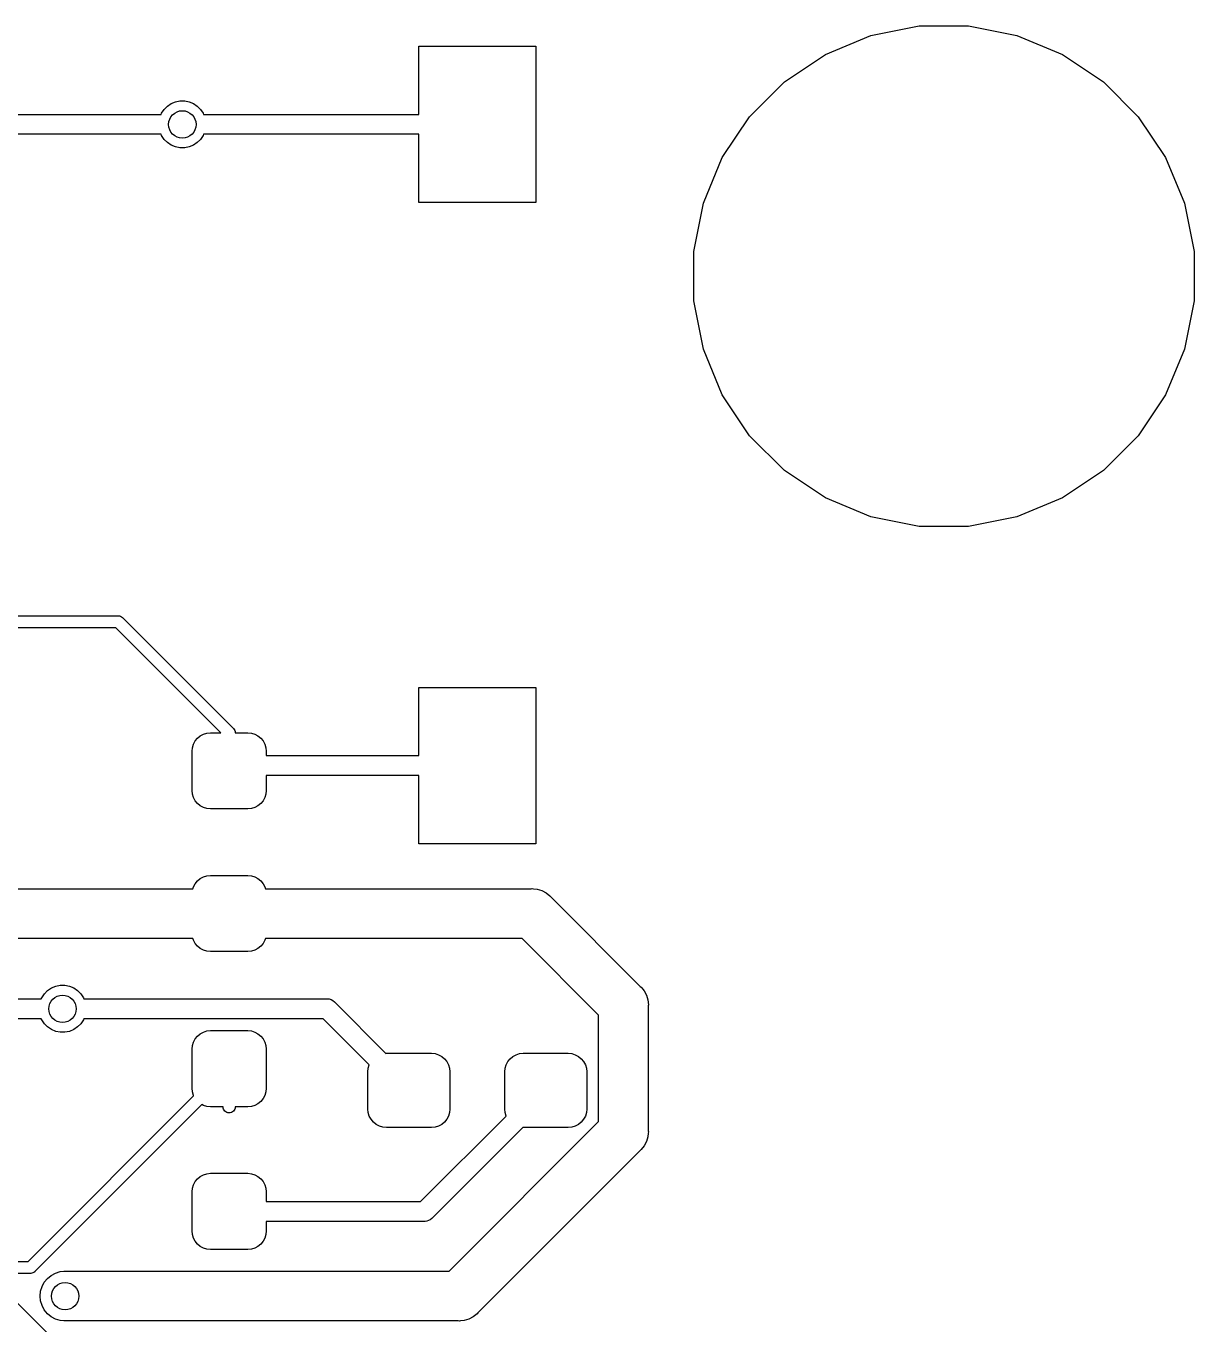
# Model space of a CAD drawing. Extents: x 127.5 to 172.4, y -152.1 to -77.2.
# Drawn here: x 156.79 to 171.73, y -93.79 to -77.19 of the extents above; entities that cross this region are included whole.
import ezdxf

# ---------------------------------------------------------------- set-up
doc = ezdxf.new("R2010")
doc.units = 0
doc.layers.add('BLACK', color=7, linetype='CONTINUOUS')

msp = doc.modelspace()

# ---------------------------------------------------------------- linework, layer by layer
at = {"layer": 'BLACK', "linetype": 'CONTINUOUS'}
for p, q in [((167.596, -77.314), (168.214, -77.191)), ((168.214, -77.191), (168.844, -77.191)), ((168.844, -77.191), (169.462, -77.314)), ((167.013, -77.5552), (167.596, -77.314)), ((169.462, -77.314), (170.045, -77.5552)), ((161.81, -78.323), (161.81, -77.45)), ((161.81, -77.45), (163.31, -77.45)), ((163.31, -77.45), (163.31, -79.45)), ((166.489, -77.9054), (167.013, -77.5552)), ((170.045, -77.5552), (170.569, -77.9054)), ((166.043, -78.3511), (166.489, -77.9054)), ((170.569, -77.9054), (171.015, -78.3511)), ((158.595, -78.217), (158.644, -78.1841)), ((158.644, -78.1841), (158.698, -78.1615)), ((158.698, -78.1615), (158.756, -78.15)), ((158.756, -78.15), (158.816, -78.15)), ((158.816, -78.15), (158.874, -78.1615)), ((158.874, -78.1615), (158.928, -78.1841)), ((158.928, -78.1841), (158.977, -78.217)), ((155.69, -78.323), (158.514, -78.323)), ((158.514, -78.323), (158.52, -78.3079)), ((158.52, -78.3079), (158.553, -78.2588)), ((158.553, -78.2588), (158.595, -78.217)), ((158.977, -78.217), (159.019, -78.2588)), ((159.019, -78.2588), (159.052, -78.3079)), ((159.052, -78.3079), (159.058, -78.323)), ((159.058, -78.323), (161.81, -78.323)), ((165.693, -78.8752), (166.043, -78.3511)), ((171.015, -78.3511), (171.365, -78.8752)), ((158.514, -78.577), (155.69, -78.577)), ((158.52, -78.5921), (158.514, -78.577)), ((158.553, -78.6412), (158.52, -78.5921)), ((158.595, -78.683), (158.553, -78.6412)), ((158.644, -78.7159), (158.595, -78.683)), ((158.977, -78.683), (158.928, -78.7159)), ((159.019, -78.6412), (158.977, -78.683)), ((159.052, -78.5921), (159.019, -78.6412)), ((159.058, -78.577), (159.052, -78.5921)), ((161.81, -78.577), (159.058, -78.577)), ((161.81, -79.45), (161.81, -78.577)), ((158.698, -78.7385), (158.644, -78.7159)), ((158.756, -78.75), (158.698, -78.7385)), ((158.816, -78.75), (158.756, -78.75)), ((158.874, -78.7385), (158.816, -78.75)), ((158.928, -78.7159), (158.874, -78.7385)), ((165.452, -79.4576), (165.693, -78.8752)), ((171.365, -78.8752), (171.606, -79.4576)), ((163.31, -79.45), (161.81, -79.45)), ((165.329, -80.0758), (165.452, -79.4576)), ((171.606, -79.4576), (171.729, -80.0758)), ((165.329, -80.7062), (165.329, -80.0758)), ((171.729, -80.0758), (171.729, -80.7062)), ((165.452, -81.3244), (165.329, -80.7062)), ((171.729, -80.7062), (171.606, -81.3244)), ((165.693, -81.9068), (165.452, -81.3244)), ((171.606, -81.3244), (171.365, -81.9068)), ((166.043, -82.4309), (165.693, -81.9068)), ((171.365, -81.9068), (171.015, -82.4309)), ((166.489, -82.8766), (166.043, -82.4309)), ((171.015, -82.4309), (170.569, -82.8766)), ((167.013, -83.2268), (166.489, -82.8766)), ((170.569, -82.8766), (170.045, -83.2268)), ((167.596, -83.468), (167.013, -83.2268)), ((170.045, -83.2268), (169.462, -83.468)), ((168.214, -83.591), (167.596, -83.468)), ((169.462, -83.468), (168.844, -83.591)), ((168.844, -83.591), (168.214, -83.591)), ((132.012, -84.7356), (157.963, -84.7356)), ((157.963, -84.7356), (157.967, -84.7352)), ((157.967, -84.7352), (157.971, -84.7356)), ((157.971, -84.7356), (157.971, -84.7356)), ((157.971, -84.7356), (157.982, -84.7367)), ((157.982, -84.7367), (157.996, -84.741)), ((157.996, -84.741), (158.009, -84.7481)), ((158.009, -84.7481), (158.021, -84.7576)), ((158.021, -84.7576), (158.023, -84.7605)), ((158.023, -84.7605), (159.436, -86.1735)), ((157.935, -84.888), (132.04, -84.888)), ((159.277, -86.23), (157.935, -84.888)), ((161.81, -86.523), (161.81, -85.65)), ((161.81, -85.65), (163.31, -85.65)), ((163.31, -85.65), (163.31, -87.65)), ((158.95, -86.3356), (158.98, -86.2996)), ((158.98, -86.2996), (159.016, -86.27)), ((159.016, -86.27), (159.057, -86.2481)), ((159.057, -86.2481), (159.101, -86.2346)), ((159.101, -86.2346), (159.147, -86.23)), ((159.147, -86.23), (159.277, -86.23)), ((159.436, -86.1735), (159.439, -86.1759)), ((159.439, -86.1759), (159.449, -86.1875)), ((159.449, -86.1875), (159.456, -86.2007)), ((159.456, -86.2007), (159.46, -86.2151)), ((159.46, -86.2151), (159.462, -86.23)), ((159.462, -86.23), (159.623, -86.23)), ((159.623, -86.23), (159.669, -86.2346)), ((159.669, -86.2346), (159.713, -86.2481)), ((159.713, -86.2481), (159.754, -86.27)), ((159.754, -86.27), (159.79, -86.2996)), ((159.79, -86.2996), (159.82, -86.3356)), ((158.91, -86.4675), (158.915, -86.4212)), ((158.91, -86.9675), (158.91, -86.4675)), ((158.915, -86.4212), (158.928, -86.3766)), ((158.928, -86.3766), (158.95, -86.3356)), ((159.82, -86.3356), (159.842, -86.3766)), ((159.842, -86.3766), (159.855, -86.4212)), ((159.855, -86.4212), (159.86, -86.4675)), ((159.86, -86.4675), (159.86, -86.523)), ((159.86, -86.523), (161.81, -86.523)), ((161.81, -86.777), (159.86, -86.777)), ((159.86, -86.777), (159.86, -86.9675)), ((161.81, -87.65), (161.81, -86.777)), ((158.915, -87.0138), (158.91, -86.9675)), ((159.86, -86.9675), (159.855, -87.0138)), ((158.928, -87.0584), (158.915, -87.0138)), ((158.95, -87.0994), (158.928, -87.0584)), ((158.98, -87.1354), (158.95, -87.0994)), ((159.016, -87.165), (158.98, -87.1354)), ((159.79, -87.1354), (159.754, -87.165)), ((159.82, -87.0994), (159.79, -87.1354)), ((159.842, -87.0584), (159.82, -87.0994)), ((159.855, -87.0138), (159.842, -87.0584)), ((159.057, -87.1869), (159.016, -87.165)), ((159.101, -87.2004), (159.057, -87.1869)), ((159.147, -87.205), (159.101, -87.2004)), ((159.623, -87.205), (159.147, -87.205)), ((159.669, -87.2004), (159.623, -87.205)), ((159.713, -87.1869), (159.669, -87.2004)), ((159.754, -87.165), (159.713, -87.1869)), ((163.31, -87.65), (161.81, -87.65)), ((158.95, -88.1606), (158.98, -88.1246)), ((158.98, -88.1246), (159.016, -88.095)), ((159.016, -88.095), (159.057, -88.0731)), ((159.057, -88.0731), (159.101, -88.0596)), ((159.101, -88.0596), (159.147, -88.055)), ((159.147, -88.055), (159.623, -88.055)), ((159.623, -88.055), (159.669, -88.0596)), ((159.669, -88.0596), (159.713, -88.0731)), ((159.713, -88.0731), (159.754, -88.095)), ((159.754, -88.095), (159.79, -88.1246)), ((159.79, -88.1246), (159.82, -88.1606)), ((152.229, -88.225), (158.921, -88.225)), ((158.921, -88.225), (158.928, -88.2016)), ((158.928, -88.2016), (158.95, -88.1606)), ((159.82, -88.1606), (159.842, -88.2016)), ((159.842, -88.2016), (159.849, -88.225)), ((159.849, -88.225), (163.248, -88.225)), ((163.248, -88.225), (163.263, -88.2235)), ((163.263, -88.2235), (163.279, -88.225)), ((163.279, -88.225), (163.326, -88.2296)), ((163.326, -88.2296), (163.385, -88.2477)), ((163.385, -88.2477), (163.441, -88.2772)), ((163.441, -88.2772), (163.489, -88.3169)), ((163.489, -88.3169), (163.499, -88.329)), ((163.499, -88.329), (164.643, -89.4736)), ((158.921, -88.86), (152.229, -88.86)), ((158.928, -88.8834), (158.921, -88.86)), ((158.95, -88.9244), (158.928, -88.8834)), ((158.98, -88.9604), (158.95, -88.9244)), ((159.016, -88.99), (158.98, -88.9604)), ((159.79, -88.9604), (159.754, -88.99)), ((159.82, -88.9244), (159.79, -88.9604)), ((159.842, -88.8834), (159.82, -88.9244)), ((159.849, -88.86), (159.842, -88.8834)), ((163.132, -88.86), (159.849, -88.86)), ((164.112, -89.8406), (163.132, -88.86)), ((159.057, -89.0119), (159.016, -88.99)), ((159.101, -89.0254), (159.057, -89.0119)), ((159.147, -89.03), (159.101, -89.0254)), ((159.623, -89.03), (159.147, -89.03)), ((159.669, -89.0254), (159.623, -89.03)), ((159.713, -89.0119), (159.669, -89.0254)), ((159.754, -88.99), (159.713, -89.0119)), ((157.112, -89.4947), (157.167, -89.4721)), ((157.167, -89.4721), (157.225, -89.4606)), ((157.225, -89.4606), (157.284, -89.4606)), ((157.284, -89.4606), (157.342, -89.4721)), ((157.342, -89.4721), (157.397, -89.4947)), ((164.643, -89.4736), (164.656, -89.4835)), ((155.116, -89.6336), (156.982, -89.6336)), ((156.982, -89.6336), (156.989, -89.6185)), ((156.989, -89.6185), (157.021, -89.5694)), ((157.021, -89.5694), (157.063, -89.5276)), ((157.063, -89.5276), (157.112, -89.4947)), ((157.397, -89.4947), (157.446, -89.5276)), ((157.446, -89.5276), (157.487, -89.5694)), ((157.487, -89.5694), (157.52, -89.6185)), ((157.52, -89.6185), (157.527, -89.6336)), ((157.527, -89.6336), (160.634, -89.6336)), ((160.634, -89.6336), (160.641, -89.633)), ((160.641, -89.633), (160.647, -89.6336)), ((160.647, -89.6336), (160.665, -89.6354)), ((160.665, -89.6354), (160.689, -89.6427)), ((160.689, -89.6427), (160.711, -89.6545)), ((164.656, -89.4835), (164.678, -89.5111)), ((164.678, -89.5111), (164.695, -89.5318)), ((164.695, -89.5318), (164.725, -89.587)), ((164.725, -89.587), (164.743, -89.6468)), ((164.743, -89.6468), (164.749, -89.7091)), ((160.711, -89.6545), (160.731, -89.6704)), ((160.731, -89.6704), (160.735, -89.6752)), ((160.735, -89.6752), (161.39, -90.3307)), ((164.749, -89.7091), (164.747, -89.7247)), ((164.747, -89.7247), (164.747, -91.3199)), ((156.982, -89.8876), (155.162, -89.8876)), ((156.989, -89.9027), (156.982, -89.8876)), ((157.021, -89.9518), (156.989, -89.9027)), ((157.063, -89.9936), (157.021, -89.9518)), ((157.487, -89.9518), (157.446, -89.9936)), ((157.52, -89.9027), (157.487, -89.9518)), ((157.527, -89.8876), (157.52, -89.9027)), ((160.588, -89.8876), (157.527, -89.8876)), ((161.178, -90.4774), (160.588, -89.8876)), ((164.112, -91.204), (164.112, -89.8406)), ((157.112, -90.0264), (157.063, -89.9936)), ((157.167, -90.0491), (157.112, -90.0264)), ((157.225, -90.0606), (157.167, -90.0491)), ((157.284, -90.0606), (157.225, -90.0606)), ((157.342, -90.0491), (157.284, -90.0606)), ((157.397, -90.0264), (157.342, -90.0491)), ((157.446, -89.9936), (157.397, -90.0264)), ((158.928, -90.1866), (158.95, -90.1456)), ((158.95, -90.1456), (158.98, -90.1096)), ((158.98, -90.1096), (159.016, -90.08)), ((159.016, -90.08), (159.057, -90.0581)), ((159.057, -90.0581), (159.101, -90.0446)), ((159.101, -90.0446), (159.147, -90.04)), ((159.147, -90.04), (159.623, -90.04)), ((159.623, -90.04), (159.669, -90.0446)), ((159.669, -90.0446), (159.713, -90.0581)), ((159.713, -90.0581), (159.754, -90.08)), ((159.754, -90.08), (159.79, -90.1096)), ((159.79, -90.1096), (159.82, -90.1456)), ((159.82, -90.1456), (159.842, -90.1866)), ((158.91, -90.2775), (158.915, -90.2312)), ((158.91, -90.7775), (158.91, -90.2775)), ((158.915, -90.2312), (158.928, -90.1866)), ((159.842, -90.1866), (159.855, -90.2312)), ((159.855, -90.2312), (159.86, -90.2775)), ((159.86, -90.2775), (159.86, -90.7775)), ((161.165, -90.5212), (161.178, -90.4774)), ((161.39, -90.3307), (161.397, -90.33)), ((161.397, -90.33), (161.972, -90.33)), ((161.972, -90.33), (162.019, -90.3346)), ((162.019, -90.3346), (162.063, -90.3481)), ((162.063, -90.3481), (162.104, -90.37)), ((162.104, -90.37), (162.14, -90.3996)), ((162.14, -90.3996), (162.17, -90.4356)), ((162.17, -90.4356), (162.192, -90.4766)), ((162.192, -90.4766), (162.205, -90.5212)), ((162.915, -90.5212), (162.928, -90.4766)), ((162.928, -90.4766), (162.95, -90.4356)), ((162.95, -90.4356), (162.98, -90.3996)), ((162.98, -90.3996), (163.016, -90.37)), ((163.016, -90.37), (163.057, -90.3481)), ((163.057, -90.3481), (163.101, -90.3346)), ((163.101, -90.3346), (163.147, -90.33)), ((163.147, -90.33), (163.722, -90.33)), ((163.722, -90.33), (163.769, -90.3346)), ((163.769, -90.3346), (163.813, -90.3481)), ((163.813, -90.3481), (163.854, -90.37)), ((163.854, -90.37), (163.89, -90.3996)), ((163.89, -90.3996), (163.92, -90.4356)), ((163.92, -90.4356), (163.942, -90.4766)), ((163.942, -90.4766), (163.955, -90.5212)), ((161.16, -90.5675), (161.165, -90.5212)), ((161.16, -91.0425), (161.16, -90.5675)), ((162.205, -90.5212), (162.21, -90.5675)), ((162.21, -90.5675), (162.21, -91.0425)), ((162.91, -90.5675), (162.915, -90.5212)), ((162.91, -91.0425), (162.91, -90.5675)), ((163.955, -90.5212), (163.96, -90.5675)), ((163.96, -90.5675), (163.96, -91.0425)), ((158.915, -90.8238), (158.91, -90.7775)), ((159.86, -90.7775), (159.855, -90.8238)), ((156.812, -92.9924), (158.931, -90.8738)), ((158.928, -90.8684), (158.915, -90.8238)), ((158.931, -90.8738), (158.928, -90.8684)), ((159.754, -90.975), (159.713, -90.9969)), ((159.79, -90.9454), (159.754, -90.975)), ((159.82, -90.9094), (159.79, -90.9454)), ((159.842, -90.8684), (159.82, -90.9094)), ((159.855, -90.8238), (159.842, -90.8684)), ((159.035, -90.9853), (156.9, -93.1198)), ((159.057, -90.9969), (159.035, -90.9853)), ((159.101, -91.0104), (159.057, -90.9969)), ((159.147, -91.015), (159.101, -91.0104)), ((159.309, -91.015), (159.147, -91.015)), ((159.309, -91.0187), (159.309, -91.015)), ((159.31, -91.0299), (159.309, -91.0187)), ((159.314, -91.0443), (159.31, -91.0299)), ((159.321, -91.0575), (159.314, -91.0443)), ((159.331, -91.0691), (159.321, -91.0575)), ((159.342, -91.0787), (159.331, -91.0691)), ((159.356, -91.0857), (159.342, -91.0787)), ((159.37, -91.0901), (159.356, -91.0857)), ((159.385, -91.0916), (159.37, -91.0901)), ((159.4, -91.0901), (159.385, -91.0916)), ((159.414, -91.0857), (159.4, -91.0901)), ((159.428, -91.0787), (159.414, -91.0857)), ((159.439, -91.0691), (159.428, -91.0787)), ((159.449, -91.0575), (159.439, -91.0691)), ((159.456, -91.0443), (159.449, -91.0575)), ((159.46, -91.0299), (159.456, -91.0443)), ((159.461, -91.0187), (159.46, -91.0299)), ((159.623, -91.015), (159.461, -91.015)), ((159.461, -91.015), (159.461, -91.0187)), ((159.669, -91.0104), (159.623, -91.015)), ((159.713, -90.9969), (159.669, -91.0104)), ((161.165, -91.0888), (161.16, -91.0425)), ((161.178, -91.1334), (161.165, -91.0888)), ((161.2, -91.1744), (161.178, -91.1334)), ((161.835, -92.2255), (162.928, -91.1326)), ((162.192, -91.1334), (162.17, -91.1744)), ((162.205, -91.0888), (162.192, -91.1334)), ((162.21, -91.0425), (162.205, -91.0888)), ((162.915, -91.0888), (162.91, -91.0425)), ((162.928, -91.1326), (162.915, -91.0888)), ((163.942, -91.1334), (163.92, -91.1744)), ((163.955, -91.0888), (163.942, -91.1334)), ((163.96, -91.0425), (163.955, -91.0888)), ((161.23, -91.2104), (161.2, -91.1744)), ((161.266, -91.24), (161.23, -91.2104)), ((161.307, -91.2619), (161.266, -91.24)), ((161.351, -91.2754), (161.307, -91.2619)), ((161.397, -91.28), (161.351, -91.2754)), ((161.972, -91.28), (161.397, -91.28)), ((162.019, -91.2754), (161.972, -91.28)), ((163.14, -91.2793), (161.982, -92.4379)), ((162.063, -91.2619), (162.019, -91.2754)), ((162.104, -91.24), (162.063, -91.2619)), ((162.14, -91.2104), (162.104, -91.24)), ((162.17, -91.1744), (162.14, -91.2104)), ((162.199, -93.1176), (164.112, -91.204)), ((163.147, -91.28), (163.14, -91.2793)), ((163.722, -91.28), (163.147, -91.28)), ((163.769, -91.2754), (163.722, -91.28)), ((163.813, -91.2619), (163.769, -91.2754)), ((163.854, -91.24), (163.813, -91.2619)), ((163.89, -91.2104), (163.854, -91.24)), ((163.92, -91.1744), (163.89, -91.2104)), ((164.725, -91.4576), (164.695, -91.5128)), ((164.743, -91.3978), (164.725, -91.4576)), ((164.747, -91.3511), (164.743, -91.3978)), ((164.747, -91.3199), (164.749, -91.3355)), ((164.749, -91.3355), (164.747, -91.3511)), ((164.643, -91.5711), (162.566, -93.6485)), ((164.656, -91.5611), (164.643, -91.5711)), ((164.695, -91.5128), (164.656, -91.5611)), ((158.928, -92.0116), (158.95, -91.9706)), ((158.95, -91.9706), (158.98, -91.9346)), ((158.98, -91.9346), (159.016, -91.905)), ((159.016, -91.905), (159.057, -91.8831)), ((159.057, -91.8831), (159.101, -91.8696)), ((159.101, -91.8696), (159.147, -91.865)), ((159.147, -91.865), (159.623, -91.865)), ((159.623, -91.865), (159.669, -91.8696)), ((159.669, -91.8696), (159.713, -91.8831)), ((159.713, -91.8831), (159.754, -91.905)), ((159.754, -91.905), (159.79, -91.9346)), ((159.79, -91.9346), (159.82, -91.9706)), ((159.82, -91.9706), (159.842, -92.0116)), ((158.91, -92.1025), (158.915, -92.0562)), ((158.91, -92.6025), (158.91, -92.1025)), ((158.915, -92.0562), (158.928, -92.0116)), ((159.842, -92.0116), (159.855, -92.0562)), ((159.855, -92.0562), (159.86, -92.1025)), ((159.86, -92.1025), (159.86, -92.2255)), ((159.86, -92.2255), (161.835, -92.2255)), ((161.936, -92.4704), (161.912, -92.4777)), ((161.958, -92.4586), (161.936, -92.4704)), ((161.978, -92.4427), (161.958, -92.4586)), ((161.982, -92.4379), (161.978, -92.4427)), ((158.915, -92.6488), (158.91, -92.6025)), ((159.86, -92.6025), (159.855, -92.6488)), ((161.881, -92.4795), (159.86, -92.4795)), ((159.86, -92.4795), (159.86, -92.6025)), ((161.887, -92.4801), (161.881, -92.4795)), ((161.894, -92.4795), (161.887, -92.4801)), ((161.912, -92.4777), (161.894, -92.4795)), ((158.928, -92.6934), (158.915, -92.6488)), ((158.95, -92.7344), (158.928, -92.6934)), ((158.98, -92.7704), (158.95, -92.7344)), ((159.016, -92.8), (158.98, -92.7704)), ((159.057, -92.8219), (159.016, -92.8)), ((159.754, -92.8), (159.713, -92.8219)), ((159.79, -92.7704), (159.754, -92.8)), ((159.82, -92.7344), (159.79, -92.7704)), ((159.842, -92.6934), (159.82, -92.7344)), ((159.855, -92.6488), (159.842, -92.6934)), ((159.101, -92.8354), (159.057, -92.8219)), ((159.147, -92.84), (159.101, -92.8354)), ((159.623, -92.84), (159.147, -92.84)), ((159.669, -92.8354), (159.623, -92.84)), ((159.713, -92.8219), (159.669, -92.8354)), ((146.869, -92.9924), (156.812, -92.9924)), ((156.886, -93.1323), (156.873, -93.1393)), ((156.898, -93.1228), (156.886, -93.1323)), ((156.9, -93.1198), (156.898, -93.1228)), ((157.164, -93.1403), (157.223, -93.1222)), ((157.223, -93.1222), (157.27, -93.1176)), ((157.27, -93.1176), (162.199, -93.1176)), ((156.84, -93.1448), (146.897, -93.1448)), ((156.844, -93.1452), (156.84, -93.1448)), ((156.848, -93.1448), (156.844, -93.1452)), ((156.859, -93.1437), (156.848, -93.1448)), ((156.848, -93.1448), (156.848, -93.1448)), ((156.873, -93.1393), (156.859, -93.1437)), ((156.991, -93.313), (157.02, -93.2578)), ((157.02, -93.2578), (157.06, -93.2095)), ((157.06, -93.2095), (157.108, -93.1698)), ((157.108, -93.1698), (157.164, -93.1403)), ((156.489, -93.3388), (156.801, -93.6513)), ((156.967, -93.4351), (156.973, -93.3728)), ((156.973, -93.4973), (156.967, -93.4351)), ((156.973, -93.3728), (156.991, -93.313)), ((156.991, -93.5572), (156.973, -93.4973)), ((157.02, -93.6123), (156.991, -93.5572)), ((157.06, -93.6607), (157.02, -93.6123)), ((156.801, -93.6513), (156.801, -93.6513)), ((156.801, -93.6513), (159.902, -96.7521)), ((157.108, -93.7003), (157.06, -93.6607)), ((157.164, -93.7298), (157.108, -93.7003)), ((157.223, -93.748), (157.164, -93.7298)), ((157.27, -93.7526), (157.223, -93.748)), ((162.315, -93.7526), (157.27, -93.7526)), ((162.33, -93.7541), (162.315, -93.7526)), ((162.346, -93.7526), (162.33, -93.7541)), ((162.393, -93.748), (162.346, -93.7526)), ((162.452, -93.7298), (162.393, -93.748)), ((162.508, -93.7003), (162.452, -93.7298)), ((162.556, -93.6607), (162.508, -93.7003)), ((162.566, -93.6485), (162.556, -93.6607))]:
    msp.add_line(p, q, dxfattribs=at)
at = {"layer": 'BLACK'}
for centre in [(158.786, -78.45), (157.254, -89.7606), (157.286, -93.4351)]:
    msp.add_circle(centre, 0.175, dxfattribs=at)

doc.saveas('drawing.dxf')
